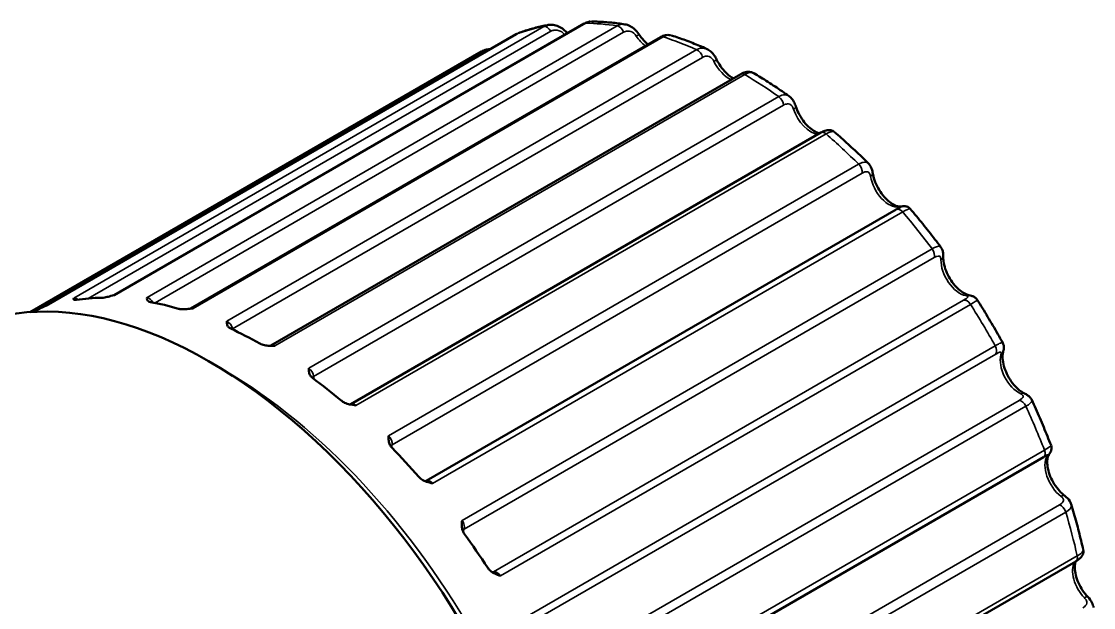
# Model space of a CAD drawing. Header units: millimetres. Extents: x -106 to 841, y -50 to 594.
# Drawn here: x 585.9 to 599.85, y 222.38 to 230.01 of the extents above; entities that cross this region are included whole.
import ezdxf

# ---------------------------------------------------------------- set-up
doc = ezdxf.new("R2010")
doc.units = ezdxf.units.MM
doc.layers.add('Visible (ISO)', color=7, linetype='Continuous', lineweight=50)
doc.layers.add('Visible Narrow (ISO)', color=7, linetype='Continuous', lineweight=35)

msp = doc.modelspace()

# ---------------------------------------------------------------- linework, layer by layer
at = {"layer": 'Visible (ISO)'}
for p, q in [((587.108, 226.448), (593.225, 229.979)), ((586.221, 226.309), (592.338, 229.841)), ((588.101, 226.272), (594.217, 229.803)), ((591.888, 229.616), (586.016, 226.226)), ((589.146, 225.791), (595.263, 229.322)), ((590.188, 225.03), (596.304, 228.561)), ((591.17, 224.03), (597.286, 227.562)), ((599.202, 224.339), (593.086, 220.808)), ((599.622, 222.984), (593.506, 219.453))]:
    msp.add_line(p, q, dxfattribs=at)
for centre, major_axis, ratio, start_param, end_param in [((593.275, 229.893), (-0.05, 0.0866), 0.57735, 6.281053, 6.283185), ((592.388, 229.754), (-0.05, 0.0866), 0.57735, 6.279479, 6.283185), ((593.858, 229.777), (0.083, 0.0558), 0.09605, 0, 0.005505), ((596.354, 228.474), (-0.05, 0.0866), 0.57735, 6.282045, 6.283185), ((597.357, 227.499), (-0.0114, 0.0994), 0.79199, 6.28281, 6.283185), ((588.348, 220.071), (3.375, -5.846), 0.57735, 0, 3.141593), ((598.21, 226.349), (0.0207, 0.0978), 0.724855, 6.281624, 6.283185), ((589.055, 220.479), (-3.25, 5.629), 0.57735, 5.974524, 6.05689), ((589.055, 220.479), (3.25, -5.629), 0.57735, 2.600221, 2.682587), ((589.055, 220.479), (-3.25, 5.629), 0.57735, 6.207234, 6.211734), ((589.055, 220.479), (3.25, -5.629), 0.57735, 2.36751, 2.449876), ((598.579, 225.73), (0.0966, -0.0257), 0.706471, 6.283185, 6.283738), ((589.055, 220.479), (3.25, -5.629), 0.57735, 2.1348, 2.217166), ((589.055, 220.479), (3.25, -5.629), 0.57735, 1.902089, 1.984455), ((599.187, 224.425), (0.0844, -0.0537), 0.78183, 0, 0.001348), ((589.055, 220.479), (3.25, -5.629), 0.57735, 1.669378, 1.751744), ((599.572, 223.071), (0.05, -0.0866), 0.57735, 0, 0.00053)]:
    msp.add_ellipse(centre, major_axis=major_axis, ratio=ratio, start_param=start_param, end_param=end_param, dxfattribs=at)
for points, knots in [([(592.37, 229.855), (592.394, 229.864), (592.419, 229.873), (592.469, 229.889), (592.495, 229.897), (592.545, 229.912), (592.571, 229.919), (592.622, 229.932), (592.648, 229.938), (592.699, 229.949), (592.723, 229.954), (592.747, 229.959)], [1.40412236, 1.40412236, 1.40412236, 1.40412236, 1.42349439, 1.42349439, 1.44286642, 1.44286642, 1.46223845, 1.46223845, 1.48161049, 1.48161049, 1.49965028, 1.49965028, 1.49965028, 1.49965028]), ([(592.753, 229.96), (592.775, 229.964), (592.798, 229.964), (592.845, 229.958), (592.868, 229.951), (592.914, 229.931), (592.936, 229.917), (592.975, 229.887), (592.992, 229.871), (593.008, 229.854)], [0, 0, 0, 0, 0.00719137, 0.00719137, 0.01460669, 0.01460669, 0.02248749, 0.02248749, 0.02935719, 0.02935719, 0.02935719, 0.02935719]), ([(593.227, 229.981), (593.245, 229.991), (593.265, 229.998), (593.29, 230.003), (593.295, 230.004), (593.3, 230.004)], [0.000300438, 0.000300438, 0.000300438, 0.000300438, 0.006934229, 0.006934229, 0.008541025, 0.008541025, 0.008541025, 0.008541025]), ([(593.324, 230.006), (593.352, 230.005), (593.38, 230.004), (593.437, 230.002), (593.466, 230), (593.523, 229.996), (593.552, 229.993), (593.609, 229.988), (593.638, 229.984), (593.696, 229.977), (593.725, 229.973), (593.754, 229.968)], [1.63643341, 1.63643341, 1.63643341, 1.63643341, 1.65599371, 1.65599371, 1.67555401, 1.67555401, 1.69511431, 1.69511431, 1.71467461, 1.71467461, 1.73423491, 1.73423491, 1.73423491, 1.73423491]), ([(593.754, 229.968), (593.777, 229.965), (593.8, 229.957), (593.842, 229.936), (593.861, 229.921), (593.9, 229.886), (593.919, 229.864), (593.937, 229.839), (593.939, 229.836), (593.941, 229.833)], [0, 0, 0, 0, 0.00743025, 0.00743025, 0.01481362, 0.01481362, 0.02331864, 0.02331864, 0.02432604, 0.02432604, 0.02432604, 0.02432604]), ([(594.052, 229.708), (594.041, 229.718), (594.029, 229.728), (593.994, 229.763), (593.971, 229.791), (593.947, 229.825), (593.944, 229.829), (593.941, 229.833)], [5.4396051, 5.4396051, 5.4396051, 5.4396051, 5.5746525, 5.5746525, 5.8594308, 5.8594308, 5.8958372, 5.8958372, 5.8958372, 5.8958372]), ([(594.22, 229.805), (594.239, 229.815), (594.26, 229.823), (594.302, 229.831), (594.325, 229.832), (594.347, 229.827), (594.347, 229.827), (594.348, 229.827)], [0.00030451, 0.00030451, 0.00030451, 0.00030451, 0.00735705, 0.00735705, 0.01472421, 0.01472421, 0.01490691, 0.01490691, 0.01490691, 0.01490691]), ([(594.362, 229.824), (594.392, 229.814), (594.423, 229.804), (594.483, 229.783), (594.514, 229.772), (594.574, 229.75), (594.605, 229.738), (594.665, 229.714), (594.696, 229.702), (594.757, 229.677), (594.787, 229.664), (594.818, 229.65)], [1.86850175, 1.86850175, 1.86850175, 1.86850175, 1.88832196, 1.88832196, 1.90814218, 1.90814218, 1.92796239, 1.92796239, 1.9477826, 1.9477826, 1.96760281, 1.96760281, 1.96760281, 1.96760281]), ([(591.888, 229.616), (591.908, 229.627), (591.93, 229.635), (591.967, 229.642), (591.982, 229.644), (591.997, 229.644)], [0.00000948, 0.00000948, 0.00000948, 0.00000948, 0.00726675, 0.00726675, 0.01195791, 0.01195791, 0.01195791, 0.01195791]), ([(594.818, 229.65), (594.837, 229.641), (594.856, 229.629), (594.89, 229.599), (594.905, 229.581), (594.93, 229.545), (594.939, 229.528), (594.948, 229.511)], [0, 0, 0, 0, 0.00699722, 0.00699722, 0.0143607, 0.0143607, 0.02018569, 0.02018569, 0.02018569, 0.02018569]), ([(595.166, 229.266), (595.152, 229.274), (595.137, 229.283), (595.098, 229.312), (595.074, 229.334), (595.027, 229.385), (595.005, 229.414), (594.971, 229.467), (594.959, 229.489), (594.948, 229.511)], [5.193615, 5.193615, 5.193615, 5.193615, 5.371151, 5.371151, 5.6496897, 5.6496897, 5.9363298, 5.9363298, 6.1285478, 6.1285478, 6.1285478, 6.1285478]), ([(595.263, 229.322), (595.282, 229.333), (595.303, 229.342), (595.346, 229.351), (595.369, 229.353), (595.405, 229.346), (595.417, 229.341), (595.428, 229.335)], [0.00000663, 0.00000663, 0.00000663, 0.00000663, 0.00741919, 0.00741919, 0.01537614, 0.01537614, 0.01960021, 0.01960021, 0.01960021, 0.01960021]), ([(595.431, 229.333), (595.462, 229.315), (595.493, 229.297), (595.554, 229.259), (595.585, 229.239), (595.646, 229.2), (595.677, 229.18), (595.738, 229.14), (595.769, 229.119), (595.83, 229.077), (595.86, 229.056), (595.891, 229.034)], [2.1005762, 2.1005762, 2.1005762, 2.1005762, 2.1206412, 2.1206412, 2.1407062, 2.1407062, 2.1607711, 2.1607711, 2.1808361, 2.1808361, 2.2009011, 2.2009011, 2.2009011, 2.2009011]), ([(595.89, 229.034), (595.907, 229.023), (595.921, 229.008), (595.947, 228.973), (595.958, 228.952), (595.972, 228.921), (595.976, 228.91), (595.979, 228.9)], [0, 0, 0, 0, 0.0066921, 0.0066921, 0.01413691, 0.01413691, 0.01758567, 0.01758567, 0.01758567, 0.01758567]), ([(596.286, 228.551), (596.274, 228.553), (596.26, 228.558), (596.223, 228.575), (596.2, 228.59), (596.153, 228.627), (596.129, 228.65), (596.083, 228.703), (596.061, 228.733), (596.022, 228.798), (596.005, 228.832), (595.987, 228.878), (595.983, 228.889), (595.979, 228.9)], [4.936392, 4.936392, 4.936392, 4.936392, 5.135952, 5.135952, 5.408692, 5.408692, 5.688455, 5.688455, 5.975932, 5.975932, 6.266713, 6.266713, 6.361258, 6.361258, 6.361258, 6.361258]), ([(596.305, 228.561), (596.322, 228.571), (596.34, 228.579), (596.366, 228.588), (596.376, 228.591), (596.398, 228.594), (596.411, 228.595), (596.431, 228.592), (596.438, 228.591), (596.455, 228.586), (596.465, 228.581), (596.477, 228.573), (596.479, 228.571), (596.481, 228.569)], [0, 0, 0, 0, 0.00685521, 0.00685521, 0.01076066, 0.01076066, 0.01543362, 0.01543362, 0.01767276, 0.01767276, 0.02116337, 0.02116337, 0.02205499, 0.02205499, 0.02205499, 0.02205499]), ([(596.483, 228.568), (596.513, 228.542), (596.542, 228.516), (596.602, 228.463), (596.631, 228.436), (596.69, 228.382), (596.719, 228.355), (596.778, 228.3), (596.807, 228.272), (596.865, 228.215), (596.894, 228.187), (596.923, 228.158)], [2.3327863, 2.3327863, 2.3327863, 2.3327863, 2.3530375, 2.3530375, 2.3732887, 2.3732887, 2.39354, 2.39354, 2.4137912, 2.4137912, 2.4340425, 2.4340425, 2.4340425, 2.4340425]), ([(596.923, 228.159), (596.935, 228.146), (596.946, 228.13), (596.963, 228.096), (596.97, 228.077), (596.977, 228.048), (596.979, 228.039), (596.98, 228.029)], [0, 0, 0, 0, 0.00615487, 0.00615487, 0.01307566, 0.01307566, 0.01607533, 0.01607533, 0.01607533, 0.01607533]), ([(597.345, 227.598), (597.33, 227.597), (597.308, 227.599), (597.261, 227.617), (597.239, 227.629), (597.193, 227.661), (597.169, 227.682), (597.122, 227.731), (597.099, 227.76), (597.057, 227.822), (597.039, 227.856), (597.008, 227.924), (596.996, 227.958), (596.985, 228.004), (596.982, 228.017), (596.98, 228.03)], [4.688575, 4.688575, 4.688575, 4.688575, 5.063114, 5.063114, 5.336265, 5.336265, 5.613674, 5.613674, 5.899459, 5.899459, 6.18987, 6.18987, 6.479711, 6.479711, 6.593969, 6.593969, 6.593969, 6.593969]), ([(597.287, 227.562), (597.299, 227.569), (597.31, 227.575), (597.325, 227.582), (597.329, 227.584), (597.337, 227.588), (597.34, 227.59), (597.343, 227.591), (597.345, 227.592), (597.345, 227.592), (597.345, 227.592), (597.345, 227.592)], [0.00011484, 0.00011484, 0.00011484, 0.00011484, 0.00505284, 0.00505284, 0.00754128, 0.00754128, 0.00988486, 0.00988486, 0.01135727, 0.01135727, 0.0117014, 0.0117014, 0.0117014, 0.0117014]), ([(597.345, 227.598), (597.356, 227.599), (597.364, 227.601), (597.37, 227.602), (597.371, 227.602), (597.373, 227.602), (597.373, 227.602), (597.375, 227.602), (597.376, 227.603), (597.378, 227.603), (597.379, 227.603), (597.382, 227.603), (597.384, 227.603), (597.388, 227.604), (597.39, 227.604), (597.396, 227.604), (597.399, 227.603), (597.409, 227.602), (597.416, 227.601), (597.431, 227.596), (597.441, 227.591), (597.456, 227.581), (597.462, 227.575), (597.467, 227.569)], [0, 0, 0, 0, 0.00568601, 0.00568601, 0.00707097, 0.00707097, 0.00811096, 0.00811096, 0.00865698, 0.00865698, 0.0091383, 0.0091383, 0.00983477, 0.00983477, 0.01054874, 0.01054874, 0.01166472, 0.01166472, 0.01360806, 0.01360806, 0.01661259, 0.01661259, 0.01908447, 0.01908447, 0.01908447, 0.01908447]), ([(597.468, 227.568), (597.495, 227.536), (597.522, 227.504), (597.576, 227.439), (597.603, 227.406), (597.656, 227.34), (597.683, 227.307), (597.736, 227.24), (597.762, 227.206), (597.814, 227.138), (597.84, 227.104), (597.865, 227.07)], [2.5651768, 2.5651768, 2.5651768, 2.5651768, 2.5855417, 2.5855417, 2.6059065, 2.6059065, 2.6262714, 2.6262714, 2.6466363, 2.6466363, 2.6670011, 2.6670011, 2.6670011, 2.6670011]), ([(597.865, 227.07), (597.874, 227.058), (597.881, 227.044), (597.891, 227.015), (597.894, 227), (597.896, 226.972), (597.896, 226.959), (597.896, 226.946)], [0, 0, 0, 0, 0.00515582, 0.00515582, 0.01074755, 0.01074755, 0.01537459, 0.01537459, 0.01537459, 0.01537459]), ([(598.231, 226.447), (598.214, 226.45), (598.193, 226.458), (598.148, 226.482), (598.125, 226.499), (598.077, 226.54), (598.053, 226.565), (598.008, 226.622), (597.987, 226.653), (597.951, 226.72), (597.935, 226.754), (597.912, 226.822), (597.904, 226.856), (597.897, 226.908), (597.896, 226.928), (597.896, 226.946)], [4.921285, 4.921285, 4.921285, 4.921285, 5.203943, 5.203943, 5.477661, 5.477661, 5.759623, 5.759623, 6.0484, 6.0484, 6.339188, 6.339188, 6.626662, 6.626662, 6.826679, 6.826679, 6.826679, 6.826679]), ([(586.946, 226.412), (586.957, 226.412), (586.971, 226.414), (586.986, 226.416), (587.006, 226.42), (587.028, 226.425), (587.047, 226.43), (587.073, 226.437), (587.1, 226.445), (587.127, 226.453)], [0.04568795, 0.04568795, 0.04568795, 0.04568795, 0.04996284, 0.04996284, 0.04996284, 0.05578999, 0.05578999, 0.05578999, 0.06384367, 0.06384367, 0.06384367, 0.06384367]), ([(587.108, 226.448), (587.108, 226.448), (587.107, 226.448), (587.106, 226.447), (587.106, 226.447), (587.105, 226.446), (587.104, 226.446), (587.103, 226.446), (587.103, 226.446), (587.102, 226.445), (587.101, 226.445), (587.101, 226.445)], [1.3013586, 1.3013586, 1.3013586, 1.3013586, 1.3294406, 1.3294406, 1.3575226, 1.3575226, 1.3856047, 1.3856047, 1.4136867, 1.4136867, 1.4417688, 1.4417688, 1.4417688, 1.4417688]), ([(598.231, 226.447), (598.243, 226.444), (598.255, 226.441), (598.277, 226.434), (598.288, 226.43), (598.306, 226.419), (598.312, 226.415), (598.325, 226.403), (598.332, 226.395), (598.337, 226.387)], [0, 0, 0, 0, 0.00503752, 0.00503752, 0.0099378, 0.0099378, 0.01242363, 0.01242363, 0.01565183, 0.01565183, 0.01565183, 0.01565183]), ([(586.061, 226.234), (586.071, 226.238), (586.083, 226.243), (586.096, 226.249), (586.114, 226.258), (586.134, 226.267), (586.152, 226.276), (586.176, 226.287), (586.202, 226.3), (586.227, 226.312)], [0.04568793, 0.04568793, 0.04568793, 0.04568793, 0.04996281, 0.04996281, 0.04996281, 0.05578996, 0.05578996, 0.05578996, 0.06384364, 0.06384364, 0.06384364, 0.06384364]), ([(586.221, 226.309), (586.221, 226.309), (586.221, 226.309), (586.221, 226.309), (586.221, 226.309), (586.22, 226.309), (586.22, 226.309), (586.22, 226.308), (586.22, 226.308), (586.219, 226.308), (586.219, 226.308), (586.219, 226.308)], [1.30135857, 1.30135857, 1.30135857, 1.30135857, 1.3098483, 1.3098483, 1.31833804, 1.31833804, 1.32682778, 1.32682778, 1.33531752, 1.33531752, 1.34380725, 1.34380725, 1.34380725, 1.34380725]), ([(586.584, 226.409), (586.582, 226.403), (586.58, 226.397), (586.581, 226.392), (586.582, 226.389), (586.585, 226.386), (586.593, 226.385), (586.599, 226.384), (586.607, 226.384), (586.617, 226.386)], [-0.00014252, -0.00014252, -0.00014252, -0.00014252, 0.00835799, 0.00835799, 0.00835799, 0.01450844, 0.01450844, 0.01450844, 0.0190205, 0.0190205, 0.0190205, 0.0190205]), ([(587.536, 226.417), (587.535, 226.407), (587.534, 226.397), (587.537, 226.387), (587.54, 226.38), (587.544, 226.373), (587.554, 226.367), (587.56, 226.362), (587.57, 226.359), (587.582, 226.357)], [-0.00014252, -0.00014252, -0.00014252, -0.00014252, 0.00835799, 0.00835799, 0.00835799, 0.01450843, 0.01450843, 0.01450843, 0.01902048, 0.01902048, 0.01902048, 0.01902048]), ([(598.337, 226.387), (598.361, 226.35), (598.384, 226.313), (598.43, 226.24), (598.452, 226.202), (598.497, 226.128), (598.52, 226.091), (598.564, 226.016), (598.585, 225.978), (598.629, 225.902), (598.65, 225.865), (598.671, 225.827)], [2.7977466, 2.7977466, 2.7977466, 2.7977466, 2.8181532, 2.8181532, 2.8385598, 2.8385598, 2.8589664, 2.8589664, 2.879373, 2.879373, 2.8997796, 2.8997796, 2.8997796, 2.8997796]), ([(587.945, 226.27), (587.957, 226.266), (587.972, 226.264), (587.987, 226.263), (588.009, 226.262), (588.032, 226.263), (588.052, 226.264), (588.079, 226.267), (588.108, 226.27), (588.136, 226.274)], [0.04568793, 0.04568793, 0.04568793, 0.04568793, 0.04996282, 0.04996282, 0.04996282, 0.05578996, 0.05578996, 0.05578996, 0.06384364, 0.06384364, 0.06384364, 0.06384364]), ([(588.101, 226.272), (588.1, 226.272), (588.099, 226.271), (588.098, 226.27), (588.097, 226.27), (588.095, 226.269), (588.094, 226.269), (588.093, 226.269), (588.092, 226.269), (588.091, 226.268), (588.09, 226.268), (588.09, 226.268)], [1.3013586, 1.3013586, 1.3013586, 1.3013586, 1.3502482, 1.3502482, 1.3991377, 1.3991377, 1.4480273, 1.4480273, 1.4969169, 1.4969169, 1.5458065, 1.5458065, 1.5458065, 1.5458065]), ([(588.573, 226.107), (588.573, 226.093), (588.573, 226.079), (588.577, 226.064), (588.58, 226.054), (588.585, 226.043), (588.595, 226.032), (588.603, 226.024), (588.613, 226.017), (588.625, 226.011)], [-0.00014252, -0.00014252, -0.00014252, -0.00014252, 0.00835799, 0.00835799, 0.00835799, 0.01450844, 0.01450844, 0.01450844, 0.0190205, 0.0190205, 0.0190205, 0.0190205]), ([(589.003, 225.816), (589.016, 225.809), (589.031, 225.803), (589.047, 225.799), (589.069, 225.793), (589.092, 225.79), (589.112, 225.788), (589.141, 225.786), (589.169, 225.785), (589.197, 225.785)], [0.04568796, 0.04568796, 0.04568796, 0.04568796, 0.04996285, 0.04996285, 0.04996285, 0.05578999, 0.05578999, 0.05578999, 0.06384368, 0.06384368, 0.06384368, 0.06384368]), ([(589.146, 225.791), (589.145, 225.79), (589.144, 225.789), (589.141, 225.788), (589.14, 225.788), (589.138, 225.787), (589.137, 225.787), (589.135, 225.787), (589.134, 225.787), (589.133, 225.787), (589.133, 225.787), (589.133, 225.787)], [1.3013586, 1.3013586, 1.3013586, 1.3013586, 1.3731436, 1.3731436, 1.4449287, 1.4449287, 1.5167138, 1.5167138, 1.5884989, 1.5884989, 1.6602839, 1.6602839, 1.6602839, 1.6602839]), ([(598.671, 225.827), (598.677, 225.816), (598.681, 225.804), (598.685, 225.781), (598.686, 225.77), (598.685, 225.748), (598.683, 225.738), (598.679, 225.72), (598.677, 225.712), (598.675, 225.705)], [0, 0, 0, 0, 0.00393387, 0.00393387, 0.00788249, 0.00788249, 0.01236555, 0.01236555, 0.01552913, 0.01552913, 0.01552913, 0.01552913]), ([(598.954, 225.168), (598.933, 225.178), (598.91, 225.193), (598.862, 225.231), (598.838, 225.255), (598.792, 225.309), (598.771, 225.339), (598.732, 225.405), (598.716, 225.439), (598.69, 225.507), (598.68, 225.541), (598.669, 225.604), (598.667, 225.632), (598.669, 225.675), (598.672, 225.691), (598.675, 225.704)], [5.153996, 5.153996, 5.153996, 5.153996, 5.426896, 5.426896, 5.707249, 5.707249, 5.995099, 5.995099, 6.285915, 6.285915, 6.574392, 6.574392, 6.855584, 6.855584, 7.05939, 7.05939, 7.05939, 7.05939]), ([(589.641, 225.497), (589.641, 225.478), (589.641, 225.46), (589.644, 225.442), (589.647, 225.428), (589.652, 225.413), (589.662, 225.398), (589.67, 225.387), (589.68, 225.376), (589.692, 225.367)], [-0.00014252, -0.00014252, -0.00014252, -0.00014252, 0.00835799, 0.00835799, 0.00835799, 0.01450844, 0.01450844, 0.01450844, 0.01902051, 0.01902051, 0.01902051, 0.01902051]), ([(598.954, 225.168), (598.968, 225.161), (598.982, 225.153), (599.005, 225.137), (599.015, 225.129), (599.034, 225.109), (599.042, 225.097), (599.048, 225.084)], [0, 0, 0, 0, 0.00576817, 0.00576817, 0.01038994, 0.01038994, 0.01525195, 0.01525195, 0.01525195, 0.01525195]), ([(590.065, 225.074), (590.077, 225.064), (590.091, 225.055), (590.107, 225.047), (590.129, 225.037), (590.152, 225.031), (590.172, 225.026), (590.199, 225.02), (590.227, 225.016), (590.255, 225.012)], [0.04568794, 0.04568794, 0.04568794, 0.04568794, 0.04996283, 0.04996283, 0.04996283, 0.05578997, 0.05578997, 0.05578997, 0.06384366, 0.06384366, 0.06384366, 0.06384366]), ([(590.188, 225.03), (590.186, 225.029), (590.185, 225.028), (590.181, 225.027), (590.18, 225.026), (590.177, 225.026), (590.176, 225.026), (590.175, 225.026), (590.174, 225.026), (590.174, 225.026)], [1.3013586, 1.3013586, 1.3013586, 1.3013586, 1.3989602, 1.3989602, 1.4965618, 1.4965618, 1.5941634, 1.5941634, 1.6650075, 1.6650075, 1.6650075, 1.6650075]), ([(599.048, 225.084), (599.066, 225.045), (599.084, 225.006), (599.119, 224.927), (599.136, 224.888), (599.17, 224.809), (599.187, 224.769), (599.22, 224.69), (599.236, 224.651), (599.268, 224.572), (599.284, 224.532), (599.299, 224.493)], [3.0304865, 3.0304865, 3.0304865, 3.0304865, 3.0508646, 3.0508646, 3.0712427, 3.0712427, 3.0916207, 3.0916207, 3.1119988, 3.1119988, 3.1323769, 3.1323769, 3.1323769, 3.1323769]), ([(590.68, 224.617), (590.679, 224.596), (590.678, 224.574), (590.681, 224.552), (590.684, 224.536), (590.688, 224.518), (590.697, 224.499), (590.704, 224.485), (590.713, 224.472), (590.725, 224.46)], [-0.00014252, -0.00014252, -0.00014252, -0.00014252, 0.00835798, 0.00835798, 0.00835798, 0.01450842, 0.01450842, 0.01450842, 0.01902048, 0.01902048, 0.01902048, 0.01902048]), ([(599.299, 224.492), (599.303, 224.482), (599.305, 224.472), (599.306, 224.451), (599.305, 224.441), (599.302, 224.427), (599.301, 224.422), (599.297, 224.413), (599.295, 224.408), (599.291, 224.401), (599.289, 224.399), (599.285, 224.391), (599.282, 224.387), (599.277, 224.379), (599.274, 224.375), (599.272, 224.371)], [0.00003766, 0.00003766, 0.00003766, 0.00003766, 0.00316307, 0.00316307, 0.00633577, 0.00633577, 0.00777343, 0.00777343, 0.00984235, 0.00984235, 0.01158327, 0.01158327, 0.01496255, 0.01496255, 0.01749396, 0.01749396, 0.01749396, 0.01749396]), ([(599.25, 224.368), (599.25, 224.368), (599.25, 224.367), (599.248, 224.366), (599.246, 224.365), (599.242, 224.362), (599.238, 224.36), (599.228, 224.354), (599.219, 224.349), (599.207, 224.342), (599.205, 224.34), (599.202, 224.339)], [0.000029564, 0.000029564, 0.000029564, 0.000029564, 0.001203909, 0.001203909, 0.002516668, 0.002516668, 0.004661188, 0.004661188, 0.008774652, 0.008774652, 0.009845483, 0.009845483, 0.009845483, 0.009845483]), ([(599.478, 223.835), (599.454, 223.853), (599.43, 223.875), (599.384, 223.927), (599.361, 223.957), (599.321, 224.021), (599.304, 224.055), (599.276, 224.123), (599.265, 224.158), (599.252, 224.221), (599.249, 224.251), (599.25, 224.302), (599.253, 224.324), (599.262, 224.354), (599.267, 224.364), (599.272, 224.371)], [5.386707, 5.386707, 5.386707, 5.386707, 5.665753, 5.665753, 5.95275, 5.95275, 6.243459, 6.243459, 6.53261, 6.53261, 6.8151, 6.8151, 7.089001, 7.089001, 7.292101, 7.292101, 7.292101, 7.292101]), ([(591.071, 224.084), (591.083, 224.071), (591.096, 224.06), (591.111, 224.05), (591.132, 224.037), (591.153, 224.027), (591.172, 224.02), (591.199, 224.011), (591.226, 224.004), (591.252, 223.997)], [0.04568793, 0.04568793, 0.04568793, 0.04568793, 0.04996282, 0.04996282, 0.04996282, 0.05578996, 0.05578996, 0.05578996, 0.06384364, 0.06384364, 0.06384364, 0.06384364]), ([(591.17, 224.03), (591.168, 224.029), (591.165, 224.028), (591.161, 224.027), (591.159, 224.026), (591.158, 224.026), (591.157, 224.026), (591.157, 224.026)], [1.3013586, 1.3013586, 1.3013586, 1.3013586, 1.428341, 1.428341, 1.5553234, 1.5553234, 1.5923427, 1.5923427, 1.5923427, 1.5923427]), ([(599.478, 223.835), (599.503, 223.815), (599.526, 223.794), (599.551, 223.756), (599.558, 223.741), (599.563, 223.726)], [0, 0, 0, 0, 0.01044429, 0.01044429, 0.01575972, 0.01575972, 0.01575972, 0.01575972]), ([(599.563, 223.726), (599.574, 223.687), (599.586, 223.647), (599.608, 223.568), (599.619, 223.529), (599.641, 223.45), (599.651, 223.411), (599.671, 223.332), (599.681, 223.293), (599.7, 223.214), (599.709, 223.175), (599.718, 223.136)], [3.2634039, 3.2634039, 3.2634039, 3.2634039, 3.2836832, 3.2836832, 3.3039625, 3.3039625, 3.3242418, 3.3242418, 3.344521, 3.344521, 3.3648003, 3.3648003, 3.3648003, 3.3648003]), ([(591.636, 223.517), (591.633, 223.493), (591.631, 223.469), (591.632, 223.444), (591.633, 223.426), (591.636, 223.405), (591.644, 223.383), (591.649, 223.367), (591.657, 223.352), (591.667, 223.338)], [-0.00014252, -0.00014252, -0.00014252, -0.00014252, 0.00835799, 0.00835799, 0.00835799, 0.01450844, 0.01450844, 0.01450844, 0.0190205, 0.0190205, 0.0190205, 0.0190205]), ([(599.718, 223.135), (599.72, 223.124), (599.721, 223.113), (599.719, 223.092), (599.716, 223.082), (599.708, 223.064), (599.704, 223.056), (599.694, 223.042), (599.689, 223.035), (599.67, 223.016), (599.655, 223.004), (599.633, 222.991), (599.628, 222.988), (599.624, 222.985)], [0.00009412, 0.00009412, 0.00009412, 0.00009412, 0.00338258, 0.00338258, 0.00673966, 0.00673966, 0.0098547, 0.0098547, 0.01335952, 0.01335952, 0.02049336, 0.02049336, 0.02243972, 0.02243972, 0.02243972, 0.02243972]), ([(599.778, 222.521), (599.754, 222.546), (599.731, 222.574), (599.69, 222.637), (599.671, 222.671), (599.641, 222.739), (599.629, 222.773), (599.614, 222.839), (599.609, 222.869), (599.608, 222.923), (599.611, 222.946), (599.617, 222.972), (599.619, 222.978), (599.621, 222.983)], [5.619417, 5.619417, 5.619417, 5.619417, 5.905343, 5.905343, 6.195796, 6.195796, 6.48557, 6.48557, 6.769444, 6.769444, 7.044491, 7.044491, 7.146458, 7.146458, 7.146458, 7.146458]), ([(591.97, 222.9), (591.979, 222.885), (591.991, 222.872), (592.005, 222.861), (592.023, 222.845), (592.043, 222.833), (592.06, 222.824), (592.085, 222.812), (592.11, 222.803), (592.135, 222.795)], [0.04568794, 0.04568794, 0.04568794, 0.04568794, 0.04996283, 0.04996283, 0.04996283, 0.05578997, 0.05578997, 0.05578997, 0.06384366, 0.06384366, 0.06384366, 0.06384366]), ([(599.778, 222.521), (599.799, 222.498), (599.818, 222.473), (599.842, 222.427), (599.85, 222.406), (599.853, 222.383)], [0, 0, 0, 0, 0.00966963, 0.00966963, 0.01709915, 0.01709915, 0.01709915, 0.01709915])]:
    msp.add_open_spline(points, degree=3, knots=knots, dxfattribs=at)
for points in [[(593.324, 230.005), (593.324, 230.005), (593.324, 230.005), (593.324, 230.005)], [(592.339, 229.841), (592.345, 229.845), (592.352, 229.848), (592.358, 229.851)], [(592.368, 229.855), (592.369, 229.855), (592.369, 229.855), (592.37, 229.855)], [(594.818, 229.65), (594.818, 229.65), (594.818, 229.65), (594.818, 229.65)], [(596.483, 228.568), (596.483, 228.568), (596.483, 228.568), (596.483, 228.568)], [(597.467, 227.568), (597.468, 227.568), (597.468, 227.568), (597.468, 227.568)], [(599.299, 224.492), (599.299, 224.492), (599.299, 224.492), (599.299, 224.492)], [(599.718, 223.136), (599.718, 223.136), (599.718, 223.136), (599.718, 223.136)], [(592.033, 222.844), (592.031, 222.843), (592.03, 222.843), (592.029, 222.843)], [(599.853, 222.383), (599.853, 222.383), (599.853, 222.383), (599.853, 222.383)]]:
    msp.add_open_spline(points, degree=3, dxfattribs=at)
at = {"layer": 'Visible Narrow (ISO)'}
for p, q in [((592.701, 229.94), (586.584, 226.409)), ((587.127, 226.453), (593.244, 229.984)), ((593.652, 229.949), (587.536, 226.417)), ((586.227, 226.312), (592.343, 229.843)), ((586.772, 226.403), (592.79, 229.878)), ((587.641, 226.345), (593.737, 229.865)), ((588.136, 226.274), (594.252, 229.805)), ((594.69, 229.639), (588.573, 226.107)), ((588.649, 226.008), (594.766, 229.539)), ((589.197, 225.785), (595.314, 229.316)), ((595.757, 229.028), (589.641, 225.497)), ((589.703, 225.386), (595.82, 228.917)), ((590.255, 225.012), (596.372, 228.544)), ((596.796, 228.149), (590.68, 224.617)), ((590.726, 224.501), (596.842, 228.033)), ((591.252, 223.997), (597.369, 227.529)), ((597.752, 227.048), (591.636, 223.517)), ((591.662, 223.402), (597.779, 226.934)), ((598.161, 226.38), (592.045, 222.849)), ((592.135, 222.795), (598.251, 226.326)), ((598.572, 225.787), (592.456, 222.255)), ((592.462, 222.148), (598.579, 225.679)), ((598.884, 225.077), (592.768, 221.546)), ((592.855, 221.47), (598.971, 225.001)), ((599.213, 224.431), (593.097, 220.9)), ((599.411, 223.719), (593.295, 220.188)), ((593.374, 220.093), (599.491, 223.625)), ((599.64, 223.055), (593.524, 219.524))]:
    msp.add_line(p, q, dxfattribs=at)
for centre, major_axis, ratio, start_param, end_param in [((595.243, 224.051), (-3.25, 5.629), 0.57735, 6.083745, 6.180379), ((592.74, 229.85), (-0.05, 0.0866), 0.57735, 4.702891, 6.083745), ((593.275, 229.893), (-0.05, 0.0866), 0.57735, 5.947669, 6.281053), ((595.243, 224.051), (-3.25, 5.629), 0.57735, 5.851035, 5.947669), ((593.677, 229.858), (0.05, -0.0866), 0.57735, 1.328588, 2.709442), ((592.388, 229.754), (-0.05, 0.0866), 0.57735, 6.180379, 6.279479), ((592.939, 229.781), (0.0744, 0.0668), 0.280451, 0.351363, 0.925433), ((593.073, 230.037), (0.175, -0.303), 0.57735, 5.06301, 5.079813), ((593.858, 229.777), (0.083, 0.0558), 0.09605, 0.005505, 0.952028), ((594.055, 229.952), (0.175, -0.303), 0.57735, 4.830299, 5.35381), ((594.267, 229.717), (-0.05, 0.0866), 0.57735, 5.714958, 6.283185), ((595.243, 224.051), (3.25, -5.629), 0.57735, 2.476731, 2.573366), ((594.698, 229.553), (0.05, -0.0866), 0.57735, 1.095877, 2.476731), ((591.938, 229.529), (-0.05, 0.0866), 0.57735, 5.4843, 6.283185), ((594.858, 229.467), (0.0897, 0.0441), 0.093528, 5.330985, 6.277783), ((595.107, 229.551), (0.175, -0.303), 0.57735, 4.597589, 5.622866), ((595.313, 229.235), (-0.05, 0.0866), 0.57735, 5.482248, 6.283185), ((595.243, 224.051), (3.25, -5.629), 0.57735, 2.244021, 2.340655), ((595.749, 228.951), (0.05, -0.0866), 0.57735, 0.863167, 2.244021), ((595.884, 228.868), (0.095, 0.0312), 0.278065, 5.357209, 6.277323), ((596.172, 228.858), (0.175, -0.303), 0.57735, 4.364878, 5.888917), ((596.354, 228.474), (-0.05, 0.0866), 0.57735, 5.249537, 6.282045), ((595.243, 224.051), (3.25, -5.629), 0.57735, 2.01131, 2.107944), ((596.773, 228.086), (0.05, -0.0866), 0.57735, 0.630456, 2.01131), ((596.881, 228.014), (0.0987, 0.0161), 0.447611, 5.414251, 6.276793), ((597.193, 227.909), (0.175, -0.303), 0.57735, 4.132168, 6.037562), ((597.336, 227.475), (-0.05, 0.0866), 0.57735, 5.016827, 6.283185), ((597.357, 227.499), (-0.0114, 0.0994), 0.79199, 0, 0.331214), ((595.243, 224.051), (3.25, -5.629), 0.57735, 1.7786, 1.875234), ((597.713, 227.002), (0.05, -0.0866), 0.57735, 0.397745, 1.7786), ((598.114, 226.755), (0.175, -0.303), 0.57735, 3.899457, 5.804851), ((597.796, 226.948), (0.1, -0.0024), 0.593026, 5.511938, 6.277814), ((587.158, 226.362), (-0.05, 0.0866), 0.57735, 5.947669, 6.283185), ((598.21, 226.349), (0.0207, 0.0978), 0.724855, 0, 0.577053), ((586.271, 226.223), (-0.05, 0.0866), 0.57735, 6.180379, 6.283185), ((586.623, 226.318), (-0.05, 0.0866), 0.57735, 5.268127, 6.083745), ((587.56, 226.326), (-0.05, 0.0866), 0.57735, 4.659249, 5.851035), ((598.205, 226.291), (-0.05, 0.0866), 0.57735, 4.784116, 6.16497), ((595.243, 224.051), (3.25, -5.629), 0.57735, 1.545889, 1.642523), ((588.151, 226.185), (-0.05, 0.0866), 0.57735, 5.714958, 6.283185), ((588.582, 226.022), (-0.05, 0.0866), 0.57735, 4.23747, 5.618324), ((588.717, 225.994), (0.0973, 0.0233), 0.373357, 2.242543, 2.348881), ((588.885, 225.959), (-0.175, 0.303), 0.57735, 1.095877, 1.123803), ((589.196, 225.704), (-0.05, 0.0866), 0.57735, 5.482248, 6.283185), ((598.521, 225.76), (0.05, -0.0866), 0.57735, 0.165035, 1.545889), ((598.886, 225.458), (0.175, -0.303), 0.57735, 3.666747, 5.572141), ((598.579, 225.73), (0.0966, -0.0257), 0.706471, 5.666438, 6.283185), ((588.525, 220.173), (-3.25, 5.629), 0.57735, 3.90794, 5.516838), ((589.633, 225.42), (-0.05, 0.0866), 0.57735, 4.004759, 5.385613), ((589.774, 225.351), (0.0998, 0.0065), 0.530751, 2.32022, 2.613442), ((589.95, 225.265), (-0.175, 0.303), 0.57735, 0.863167, 0.958293), ((598.91, 225.078), (0.0441, 0.0898), 0.618643, 0.004662, 0.745352), ((590.238, 224.943), (-0.05, 0.0866), 0.57735, 5.249537, 6.283185), ((598.914, 224.986), (-0.05, 0.0866), 0.57735, 4.551405, 5.93226), ((595.243, 224.051), (3.25, -5.629), 0.57735, 1.313178, 1.409813), ((590.656, 224.554), (-0.05, 0.0866), 0.57735, 3.772049, 5.152903), ((590.796, 224.448), (-0.0989, 0.0145), 0.659532, 5.588232, 5.943358), ((590.97, 224.316), (-0.175, 0.303), 0.57735, 0.630456, 0.775636), ((599.152, 224.425), (0.05, -0.0866), 0.57735, 0, 1.313178), ((599.468, 224.089), (-0.175, 0.303), 0.57735, 0.292443, 2.197837), ((599.187, 224.425), (0.0844, -0.0537), 0.78183, 5.896052, 6.283185), ((591.22, 223.944), (-0.05, 0.0866), 0.57735, 5.016827, 6.283185), ((599.417, 223.755), (0.0606, 0.0795), 0.47908, 0.006404, 0.852974), ((599.425, 223.631), (-0.05, 0.0866), 0.57735, 4.318695, 5.699549), ((591.597, 223.471), (-0.05, 0.0866), 0.57735, 3.539338, 4.920192), ((595.243, 224.051), (3.25, -5.629), 0.57735, 1.080468, 1.177102), ((591.728, 223.334), (-0.0914, 0.0406), 0.752758, 5.782046, 6.113626), ((591.892, 223.162), (-0.175, 0.303), 0.57735, 0.397745, 0.555565), ((599.827, 222.721), (-0.175, 0.303), 0.57735, 0.340976, 1.965127), ((599.572, 223.071), (0.05, -0.0866), 0.57735, 0.00053, 1.080468), ((591.892, 223.162), (0.175, -0.303), 0.57735, 6.071557, 6.16497), ((592.001, 222.938), (0.0315, -0.0949), 0.810798, 0, 0.165271), ((592.088, 222.76), (-0.05, 0.0866), 0.57735, 4.784116, 6.16497), ((599.706, 222.452), (0.0725, 0.0688), 0.31369, 0.006003, 0.917206)]:
    msp.add_ellipse(centre, major_axis=major_axis, ratio=ratio, start_param=start_param, end_param=end_param, dxfattribs=at)
for points in [[(592.753, 229.96), (592.734, 229.956), (592.717, 229.95), (592.701, 229.94)], [(593.244, 229.984), (593.269, 229.999), (593.297, 230.006), (593.324, 230.005)], [(592.343, 229.843), (592.351, 229.848), (592.36, 229.852), (592.368, 229.855)], [(594.252, 229.805), (594.291, 229.828), (594.33, 229.833), (594.362, 229.823)], [(595.314, 229.316), (595.361, 229.343), (595.405, 229.348), (595.431, 229.333)]]:
    msp.add_open_spline(points, degree=3, dxfattribs=at)
for points, knots in [([(593.754, 229.968), (593.75, 229.969), (593.715, 229.973), (593.68, 229.965), (593.652, 229.949)], [0.01661208, 0.01661208, 0.01661208, 0.01661208, 0.0176015, 0.024642099, 0.024642099, 0.024642099, 0.024642099]), ([(592.79, 229.878), (592.803, 229.885), (592.835, 229.897), (592.903, 229.893), (592.948, 229.861), (592.969, 229.838)], [-0.0246421, -0.0246421, -0.0246421, -0.0246421, -0.01936165, -0.01232105, 0, 0, 0, 0]), ([(593.737, 229.865), (593.754, 229.875), (593.786, 229.884), (593.849, 229.875), (593.884, 229.842), (593.902, 229.816)], [-0.0246421, -0.0246421, -0.0246421, -0.0246421, -0.0176015, -0.01232105, 0, 0, 0, 0]), ([(594.818, 229.65), (594.804, 229.656), (594.762, 229.666), (594.718, 229.655), (594.69, 229.639)], [0.01381122, 0.01381122, 0.01381122, 0.01381122, 0.01760149, 0.02464208, 0.02464208, 0.02464208, 0.02464208]), ([(594.766, 229.539), (594.782, 229.549), (594.813, 229.558), (594.87, 229.549), (594.899, 229.514), (594.914, 229.486)], [-0.02464208, -0.02464208, -0.02464208, -0.02464208, -0.01760149, -0.01232104, 0, 0, 0, 0]), ([(595.89, 229.034), (595.889, 229.035), (595.874, 229.046), (595.833, 229.058), (595.785, 229.044), (595.757, 229.028)], [0.01203485, 0.01203485, 0.01203485, 0.01203485, 0.01232104, 0.01760149, 0.02464209, 0.02464209, 0.02464209, 0.02464209]), ([(595.82, 228.917), (595.836, 228.927), (595.865, 228.937), (595.916, 228.929), (595.939, 228.895), (595.948, 228.866)], [-0.02464209, -0.02464209, -0.02464209, -0.02464209, -0.01760149, -0.01232104, 0, 0, 0, 0]), ([(596.372, 228.544), (596.42, 228.571), (596.464, 228.581), (596.481, 228.569), (596.483, 228.568)], [0, 0, 0, 0, 0.01232113, 0.01330555, 0.01330555, 0.01330555, 0.01330555]), ([(596.923, 228.159), (596.92, 228.161), (596.903, 228.175), (596.863, 228.18), (596.817, 228.161), (596.796, 228.149)], [0.01096779, 0.01096779, 0.01096779, 0.01096779, 0.01232105, 0.01936164, 0.02464209, 0.02464209, 0.02464209, 0.02464209]), ([(596.842, 228.033), (596.855, 228.04), (596.883, 228.052), (596.93, 228.053), (596.946, 228.018), (596.951, 227.99)], [-0.02464209, -0.02464209, -0.02464209, -0.02464209, -0.01936164, -0.01232105, 0, 0, 0, 0]), ([(597.32, 227.59), (597.331, 227.591), (597.343, 227.593), (597.344, 227.592), (597.343, 227.591)], [-0.02464227, -0.02464227, -0.02464227, -0.02464227, -0.01760162, -0.01396533, -0.01396533, -0.01396533, -0.01396533]), ([(597.369, 227.529), (597.417, 227.556), (597.459, 227.572), (597.467, 227.569), (597.467, 227.568)], [0, 0, 0, 0, 0.01232113, 0.01408596, 0.01408596, 0.01408596, 0.01408596]), ([(597.865, 227.07), (597.863, 227.073), (597.851, 227.084), (597.817, 227.082), (597.773, 227.06), (597.752, 227.048)], [0.01039511, 0.01039511, 0.01039511, 0.01039511, 0.01232104, 0.01936164, 0.02464209, 0.02464209, 0.02464209, 0.02464209]), ([(597.779, 226.934), (597.791, 226.941), (597.819, 226.954), (597.859, 226.96), (597.867, 226.931), (597.867, 226.905)], [-0.02464209, -0.02464209, -0.02464209, -0.02464209, -0.01936164, -0.01232104, 0, 0, 0, 0]), ([(598.189, 226.439), (598.198, 226.437), (598.216, 226.432), (598.223, 226.418), (598.19, 226.397), (598.161, 226.38)], [-0.02464227, -0.02464227, -0.02464227, -0.02464227, -0.01936178, -0.01232114, 0, 0, 0, 0]), ([(598.251, 226.326), (598.3, 226.354), (598.338, 226.377), (598.338, 226.386), (598.337, 226.387)], [0, 0, 0, 0, 0.01232114, 0.01442593, 0.01442593, 0.01442593, 0.01442593]), ([(598.671, 225.827), (598.67, 225.828), (598.664, 225.832), (598.636, 225.822), (598.593, 225.799), (598.572, 225.787)], [0.01024158, 0.01024158, 0.01024158, 0.01024158, 0.01232104, 0.01936164, 0.02464208, 0.02464208, 0.02464208, 0.02464208]), ([(598.579, 225.679), (598.591, 225.686), (598.618, 225.701), (598.653, 225.713), (598.653, 225.692), (598.647, 225.67)], [-0.02464208, -0.02464208, -0.02464208, -0.02464208, -0.01936164, -0.01232104, 0, 0, 0, 0]), ([(598.905, 225.163), (598.917, 225.156), (598.935, 225.144), (598.942, 225.118), (598.913, 225.094), (598.884, 225.077)], [-0.02464228, -0.02464228, -0.02464228, -0.02464228, -0.01760163, -0.01232114, 0, 0, 0, 0]), ([(598.971, 225.001), (599.02, 225.029), (599.054, 225.059), (599.05, 225.081), (599.048, 225.084)], [0, 0, 0, 0, 0.01232114, 0.01435976, 0.01435976, 0.01435976, 0.01435976]), ([(599.299, 224.492), (599.299, 224.492), (599.298, 224.489), (599.28, 224.472), (599.241, 224.447), (599.213, 224.431)], [0.01048459, 0.01048459, 0.01048459, 0.01048459, 0.01232105, 0.0176015, 0.0246421, 0.0246421, 0.0246421, 0.0246421]), ([(599.25, 224.368), (599.253, 224.369), (599.266, 224.376), (599.26, 224.367), (599.25, 224.35)], [-0.0148731, -0.0148731, -0.0148731, -0.0148731, -0.01232105, 0, 0, 0, 0]), ([(599.429, 223.829), (599.441, 223.82), (599.459, 223.802), (599.467, 223.764), (599.44, 223.736), (599.411, 223.719)], [-0.02464228, -0.02464228, -0.02464228, -0.02464228, -0.01760163, -0.01232114, 0, 0, 0, 0]), ([(599.491, 223.625), (599.539, 223.652), (599.57, 223.689), (599.564, 223.722), (599.563, 223.726)], [0, 0, 0, 0, 0.01232114, 0.01388038, 0.01388038, 0.01388038, 0.01388038]), ([(599.718, 223.136), (599.718, 223.134), (599.719, 223.123), (599.701, 223.096), (599.661, 223.067), (599.64, 223.055)], [0.01116825, 0.01116825, 0.01116825, 0.01116825, 0.01232104, 0.01936163, 0.02464208, 0.02464208, 0.02464208, 0.02464208]), ([(599.733, 222.512), (599.744, 222.499), (599.761, 222.476), (599.769, 222.428), (599.742, 222.396), (599.713, 222.379)], [-0.02464227, -0.02464227, -0.02464227, -0.02464227, -0.01760162, -0.01232113, 0, 0, 0, 0])]:
    msp.add_open_spline(points, degree=3, knots=knots, dxfattribs=at)

doc.saveas('drawing.dxf')
